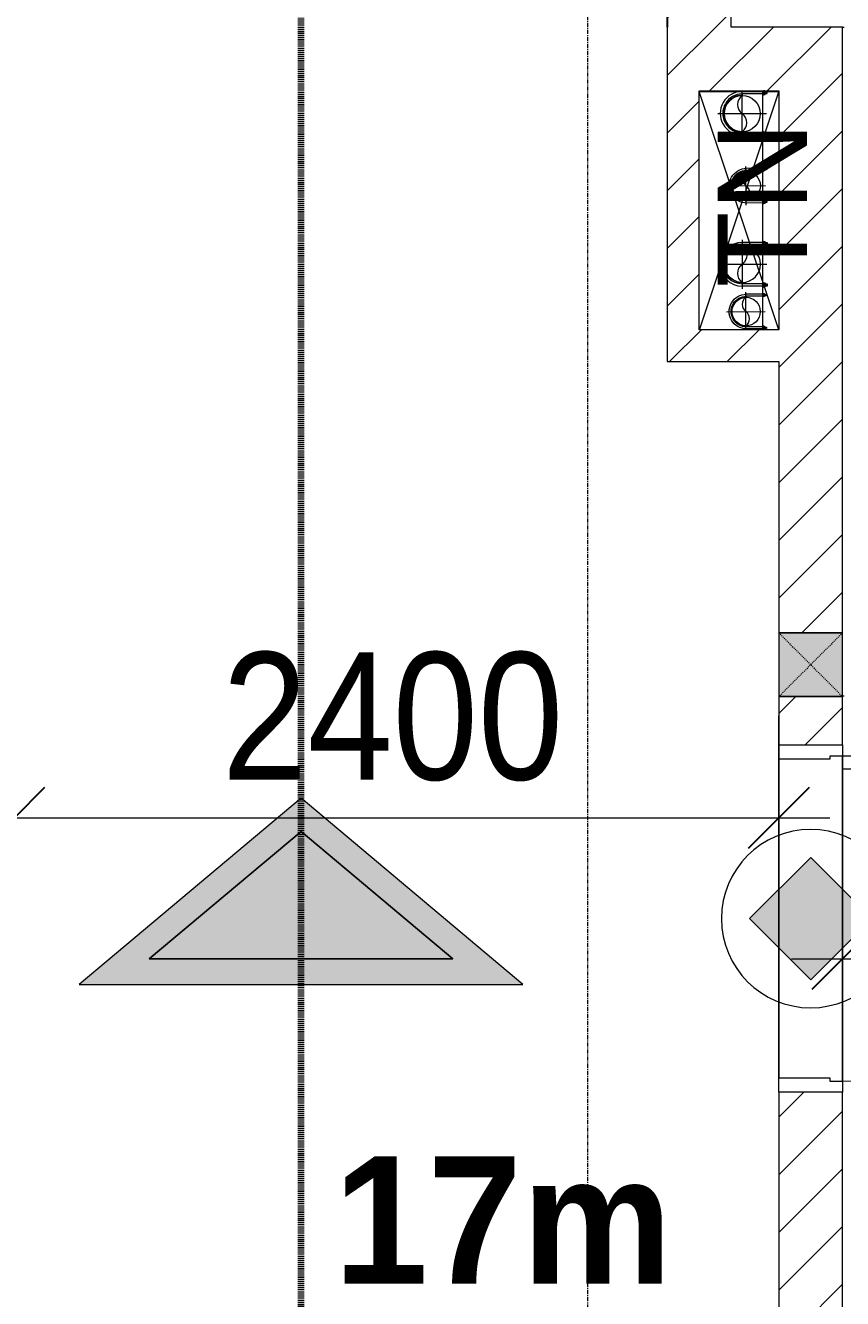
# Model space of a CAD drawing. Header units: millimetres. Extents: x 962 to 241049, y -15958 to 84407.
# Drawn here: x 179666 to 182232, y 54746 to 58742 of the extents above; entities that cross this region are included whole.
import ezdxf

# ---------------------------------------------------------------- set-up
doc = ezdxf.new("R2010")
doc.units = ezdxf.units.MM
for name, pattern in [('1 NÉT CALL OUT', [6, 3, -3]), ('Dash', [6, 3, -3]), ('Grid Line', [22.225, 12.7, -3.175, 3.175, -3.175]), ('IMPORT-CENTER _3_', [10.16, 6.35, -1.27, 1.27, -1.27])]:
    doc.linetypes.add(name, pattern=pattern)
for name, color, linetype, lineweight in [('0-1', 7, 'Continuous', 5), ('0-2', 250, 'Continuous', 9), ('A-ANNO-DIMS', 211, 'Continuous', 9), ('A-ANNO-DIMS-160', 211, 'Continuous', 9), ('A-ANNO-NOTE', 131, 'Continuous', 9), ('A-DETL-3', 90, '1 NÉT CALL OUT', 100), ('A-DETL-GENF-2', 1, 'Continuous', 9), ('A-DOOR-3', 1, 'Continuous', 9), ('A-DOOR-FRAM-1', 1, 'Continuous', 9), ('A-FLOR', 192, 'Continuous', 9), ('A-FLOR-1', 250, 'Continuous', 9), ('A-FLOR-2', 9, 'Continuous', 9), ('A-WALL', 113, 'Continuous', 9), ('A-WALL-3', 113, 'Continuous', 18), ('A-WALL-PATT-2', 111, 'Continuous', 9), ('G-ANNO-TEXT-1', 7, 'Continuous', 9), ('G-ANNO-TEXT-2', 142, 'Continuous', 9), ('G-IMPT', 8, 'Continuous', 9), ('G-IMPT-2', 8, 'IMPORT-CENTER _3_', 9), ('M-EQPM', 50, 'Continuous', 9), ('S-COLS', 52, 'Continuous', 9), ('S-COLS-1', 52, 'Continuous', 5), ('S-COLS-6', 52, 'Continuous', 18), ('S-COLS-7', 52, 'Dash', 9), ('S-COLS-HDLN', 52, 'Dash', 9), ('S-GRID-1', 1, 'Grid Line', 9)]:
    doc.layers.add(name, color=color, linetype=linetype, lineweight=lineweight)
doc.styles.add('Arial_10', font='arial_0.ttf', dxfattribs={"height": 280})
doc.styles.add('Arial_12', font='arial_0.ttf', dxfattribs={"width": 0.95, "height": 400})
doc.styles.add('UTM Avo', font='UTM Avo.ttf', dxfattribs={"width": 0.9, "height": 400})
doc.dimstyles.new('1_Dim_chi_tiet_2_5', dxfattribs={"dimscale": 304.8, "dimtxt": 399.720379, "dimasz": 0.629921, "dimexe": 0.524934, "dimexo": 0.0625, "dimgap": 0.052493, "dimtad": 1, "dimdec": 0, "dimrnd": 5, "dimzin": 0, "dimdsep": 46, "dimtxsty": 'UTM Avo', "dimblk1": 'OBLIQUE', "dimblk2": 'OBLIQUE', "dimsah": 1, "dimcen": 0.09, "dimdle": 0.524934, "dimazin": 0, "dimtfac": 1, "dimtdec": 4, "dimtix": 1, "dimtmove": 0, "dimatfit": 3, "dimfxl": 1.049869, "dimfxlon": 1, "dimtvp": 1, "dimtolj": 1, "dimtzin": 0, "dimarcsym": 2})
doc.dimstyles.new('1_Dim_chi_tiet_2_5_1', dxfattribs={"dimscale": 304.8, "dimtxt": 399.720379, "dimasz": 0.629921, "dimexe": 0.524934, "dimexo": 0.0625, "dimgap": 0.052493, "dimtad": 1, "dimdec": 0, "dimrnd": 5, "dimzin": 0, "dimdsep": 46, "dimtxsty": 'UTM Avo', "dimblk1": 'OBLIQUE', "dimblk2": 'OBLIQUE', "dimsah": 1, "dimcen": 0.09, "dimdle": 0.524934, "dimazin": 0, "dimtfac": 1, "dimtdec": 4, "dimtix": 1, "dimtmove": 0, "dimatfit": 3, "dimfxl": 1.049869, "dimfxlon": 1, "dimtvp": 1, "dimtolj": 1, "dimtzin": 0, "dimarcsym": 2})
pattern_1 = [(45, (63179.03, 0), (-90.50967, 90.50967), [])]

# ---------------------------------------------------------------- blocks, each defined once
blk = doc.blocks.new('NCV_TKTC_KET CAU_rvt-1-TKCS_MB TẦNG 1')
at = {"layer": 'A-FLOR-1'}
blk.add_line((118602.5, 58534.9), (118852.5, 58534.9), dxfattribs=at)
blk = doc.blocks.new('NCV_TKTC_TANG 1_rvt-1-TKCS_MB TẦNG 1')
at = {"layer": 'A-FLOR-2'}
for p, q in [((119052.5, 58736.9), (119057.6, 58736.9)), ((119057.6, 56636.9), (119052.5, 56636.9)), ((118852.5, 56438.3), (118852.5, 55438.3)), ((119052.5, 56448.3), (119052.5, 55428.3)), ((119052.5, 55428.3), (119052.5, 56448.3))]:
    blk.add_line(p, q, dxfattribs=at)
blk = doc.blocks.new('TKTC_XREF_251221_MB TANG 1 - TKTC_XREF_260130_MB TANG 1_dwg_CUM U_DN100-V193-TKCS_MB TẦNG 1')
at = {"layer": 'G-IMPT'}
blk.add_hatch(color=256, dxfattribs=at).paths.add_polyline_path([(0, -61), (0, -57), (14.8, -55.1), (28.5, -49.4), (40.3, -40.3), (49.4, -28.5), (55.1, -14.8), (57, 0), (55.1, 14.8), (49.4, 28.5), (40.3, 40.3), (28.5, 49.4), (14.8, 55.1), (0, 57), (0, 61), (15.8, 58.9), (30.5, 52.8), (43.1, 43.1), (52.8, 30.5), (58.9, 15.8), (61, 0), (58.9, -15.8), (52.8, -30.5), (43.1, -43.1), (30.5, -52.8), (15.8, -58.9)])
for p, q in [((-79.1, 66.6), (-79.1, 63.4)), ((-76.6, 66.6), (-76.6, 63.4)), ((-74.6, 66.6), (-74.6, 63.4)), ((-72.7, 69.3), (-72.7, 60.7)), ((-66.9, 67.9), (-71.7, 67.9)), ((-66.9, 62.1), (-71.7, 62.1)), ((-65, 69), (0, 69)), ((-79.1, -63.4), (-79.1, -66.6)), ((-76.6, -63.4), (-76.6, -66.6)), ((-74.6, -63.4), (-74.6, -66.6)), ((-72.7, -60.7), (-72.7, -69.3)), ((-66.9, -62.1), (-71.7, -62.1)), ((-66.9, -67.9), (-71.7, -67.9)), ((-66.9, -72.7), (-66.9, -70.8)), ((-65, -69), (0, -69))]:
    blk.add_line(p, q, dxfattribs=at)
at = {"layer": 'G-IMPT', "flags": 128}
for points in [[(-72.7, 67.6), (-78.1, 67.6), (-78.1, 62.4), (-72.7, 62.4)], [(-71.7, 59.2), (-66.9, 59.2), (-66.9, 70.8), (-71.7, 70.8)], [(-66.9, 70.8), (-66.9, 72.7), (-65, 72.7), (-65, 57.3), (-66.9, 57.3), (-66.9, 59.2)], [(-65, 61), (0, 61), (0, 57)], [(-72.7, -62.4), (-78.1, -62.4), (-78.1, -67.6), (-72.7, -67.6)], [(-71.7, -70.8), (-66.9, -70.8), (-66.9, -59.2), (-71.7, -59.2)], [(-66.9, -59.2), (-66.9, -57.3), (-65, -57.3), (-65, -72.6)], [(-65, -61), (0, -61), (0, -57)]]:
    blk.add_lwpolyline(points, dxfattribs=at)
at = {"layer": 'G-IMPT'}
for centre, radius, start, end in [((-78.1, 66.6), 0.96, 90, 180), ((-78.1, 63.4), 0.96, 180, 270), ((-71.1, 69.3), 1.56, 112.6199, 247.3801), ((-67.9, 65), 4.8, 143.1301, 216.8699), ((-71.1, 60.7), 1.56, 112.6199, 247.3801), ((0, 0), 69, 270, 90), ((0, 0), 61, 270, 90), ((0, 0), 57, 270, 90), ((-78.1, -63.4), 0.96, 90, 180), ((-78.1, -66.6), 0.96, 180, 270), ((-71.1, -60.7), 1.56, 112.6199, 247.3801), ((-67.9, -65), 4.8, 143.1301, 216.8699), ((-71.1, -69.3), 1.56, 112.6199, 247.3801)]:
    blk.add_arc(centre, radius, start, end, dxfattribs=at)
blk = doc.blocks.new('TKTC_XREF_251221_MB TANG 1 - TKTC_XREF_260130_MB TANG 1_dwg_$cc-V194-TKCS_MB TẦNG 1')
at = {"layer": 'G-IMPT'}
blk.add_circle((0, 0), 0.5, dxfattribs=at)
for centre, radius, start, end in [((0, 0), 0.5, 90, 270), ((0.188, 0.25), 0.313, 126.8699, 233.1301), ((-0.188, -0.25), 0.313, 306.8699, 53.1301)]:
    blk.add_arc(centre, radius, start, end, dxfattribs=at)
at = {"layer": 'G-IMPT-2'}
for p, q in [((0, -0.633), (0, 0.673)), ((-0.673, 0), (0.673, 0))]:
    blk.add_line(p, q, dxfattribs=at)
blk = doc.blocks.new('TKTC_XREF_251221_MB TANG 1 - TKTC_XREF_260130_MB TANG 1_dwg_$cc-4202122-TKCS_MB TẦNG 1')
at = {"layer": 'G-IMPT'}
blk.add_circle((0, 0), 0.5, dxfattribs=at)
for centre, radius, start, end in [((0, 0), 0.5, 90, 270), ((0.188, 0.25), 0.313, 126.8699, 233.1301), ((-0.188, -0.25), 0.313, 306.8699, 53.1301)]:
    blk.add_arc(centre, radius, start, end, dxfattribs=at)
at = {"layer": 'G-IMPT-2'}
for p, q in [((0, -0.673), (0, 0.673)), ((-0.673, 0), (0.673, 0))]:
    blk.add_line(p, q, dxfattribs=at)
blk = doc.blocks.new('TKTC_XREF_251221_MB TANG 1 - TKTC_XREF_260130_MB TANG 1_dwg_CUM U_DN100-4202112-TKCS_MB TẦNG 1')
at = {"layer": 'G-IMPT'}
blk.add_hatch(color=256, dxfattribs=at).paths.add_polyline_path([(0, 61), (0, 57), (14.8, 55.1), (28.5, 49.4), (40.3, 40.3), (49.4, 28.5), (55.1, 14.8), (57, 0), (55.1, -14.8), (49.4, -28.5), (40.3, -40.3), (28.5, -49.4), (14.8, -55.1), (0, -57), (0, -61), (15.8, -58.9), (30.5, -52.8), (43.1, -43.1), (52.8, -30.5), (59.7, -9.6), (61, 0), (58.9, 15.8), (52.8, 30.5), (43.1, 43.1), (30.5, 52.8), (15.8, 58.9)])
for p, q in [((-79.1, 66.6), (-79.1, 63.4)), ((-76.6, 66.6), (-76.6, 63.4)), ((-74.6, 66.6), (-74.6, 63.4)), ((-72.7, 69.3), (-72.7, 60.7)), ((-66.9, 67.9), (-71.7, 67.9)), ((-66.9, 62.1), (-71.7, 62.1)), ((-65, 69), (0, 69)), ((-79.1, -63.4), (-79.1, -66.6)), ((-76.6, -63.4), (-76.6, -66.6)), ((-74.6, -63.4), (-74.6, -66.6)), ((-72.7, -60.7), (-72.7, -69.3)), ((-66.9, -62.1), (-71.7, -62.1)), ((-66.9, -67.9), (-71.7, -67.9)), ((-65, -69), (0, -69))]:
    blk.add_line(p, q, dxfattribs=at)
at = {"layer": 'G-IMPT', "flags": 128}
for points in [[(-72.7, 67.6), (-78.1, 67.6), (-78.1, 62.4), (-72.7, 62.4)], [(-71.7, 59.2), (-66.9, 59.2), (-66.9, 70.8), (-71.7, 70.8)], [(-66.9, 70.8), (-66.9, 72.7), (-65, 72.7), (-65, 57.3), (-66.9, 57.3), (-66.9, 59.2)], [(-65, 61), (0, 61), (0, 57)], [(-72.7, -62.4), (-78.1, -62.4), (-78.1, -67.6), (-72.7, -67.6)], [(-71.7, -70.8), (-66.9, -70.8), (-66.9, -59.2), (-71.7, -59.2)], [(-66.9, -59.2), (-66.9, -57.3), (-65, -57.3), (-65, -72.7), (-66.9, -72.7), (-66.9, -70.8)], [(-65, -61), (0, -61), (0, -57)]]:
    blk.add_lwpolyline(points, dxfattribs=at)
at = {"layer": 'G-IMPT'}
for centre, radius, start, end in [((-78.1, 66.6), 0.96, 90, 180), ((-78.1, 63.4), 0.96, 180, 270), ((-71.1, 69.3), 1.56, 112.6199, 247.3801), ((-67.9, 65), 4.8, 143.1301, 216.8699), ((-71.1, 60.7), 1.56, 112.6199, 247.3801), ((0, 0), 69, 270, 90), ((0, 0), 61, 270, 90), ((0, 0), 57, 270, 90), ((-78.1, -63.4), 0.96, 90, 180), ((-78.1, -66.6), 0.96, 180, 270), ((-71.1, -60.7), 1.56, 112.6199, 247.3801), ((-67.9, -65), 4.8, 143.1301, 216.8699), ((-71.1, -69.3), 1.56, 112.6199, 247.3801)]:
    blk.add_arc(centre, radius, start, end, dxfattribs=at)
blk = doc.blocks.new('TKTC_XREF_251221_MB TANG 1 - TKTC_XREF_260130_MB TANG 1_dwg_CUM U_DN100-V195-TKCS_MB TẦNG 1')
at = {"layer": 'G-IMPT'}
blk.add_hatch(color=256, dxfattribs=at).paths.add_polyline_path([(0, 61), (0, 57), (14.8, 55.1), (28.5, 49.4), (40.3, 40.3), (49.4, 28.5), (55.1, 14.8), (57, 0), (55.1, -14.8), (49.4, -28.5), (40.3, -40.3), (28.5, -49.4), (14.8, -55.1), (0, -57), (0, -61), (15.8, -58.9), (30.5, -52.8), (43.1, -43.1), (52.8, -30.5), (58.9, -15.8), (61, 0), (58.9, 15.8), (52.8, 30.5), (43.1, 43.1), (30.5, 52.8), (15.8, 58.9)])
for p, q in [((-79.1, 66.6), (-79.1, 63.4)), ((-76.6, 66.6), (-76.6, 63.4)), ((-74.6, 66.6), (-74.6, 63.4)), ((-72.7, 69.3), (-72.7, 60.7)), ((-66.9, 67.9), (-71.7, 67.9)), ((-66.9, 62.1), (-71.7, 62.1)), ((-65, 69), (0, 69)), ((-79.1, -63.4), (-79.1, -66.6)), ((-76.6, -63.4), (-76.6, -66.6)), ((-74.6, -63.4), (-74.6, -66.6)), ((-72.7, -60.7), (-72.7, -69.3)), ((-66.9, -62.1), (-71.7, -62.1)), ((-66.9, -67.9), (-71.7, -67.9)), ((-65, -69), (0, -69))]:
    blk.add_line(p, q, dxfattribs=at)
at = {"layer": 'G-IMPT', "flags": 128}
for points in [[(-72.7, 67.6), (-78.1, 67.6), (-78.1, 62.4), (-72.7, 62.4)], [(-71.7, 59.2), (-66.9, 59.2), (-66.9, 70.8), (-71.7, 70.8)], [(-66.9, 70.8), (-66.9, 72.7), (-65, 72.7), (-65, 57.3), (-66.9, 57.3), (-66.9, 59.2)], [(-65, 61), (0, 61), (0, 57)], [(-72.7, -62.4), (-78.1, -62.4), (-78.1, -67.6), (-72.7, -67.6)], [(-71.7, -70.8), (-66.9, -70.8), (-66.9, -59.2), (-71.7, -59.2)], [(-66.9, -59.2), (-66.9, -57.3), (-65, -57.3), (-65, -70.6)], [(-65, -61), (0, -61), (0, -57)]]:
    blk.add_lwpolyline(points, dxfattribs=at)
at = {"layer": 'G-IMPT'}
for centre, radius, start, end in [((-78.1, 66.6), 0.96, 90, 180), ((-78.1, 63.4), 0.96, 180, 270), ((-71.1, 69.3), 1.56, 112.6199, 247.3801), ((-67.9, 65), 4.8, 143.1301, 216.8699), ((-71.1, 60.7), 1.56, 112.6199, 247.3801), ((0, 0), 69, 270, 90), ((0, 0), 61, 270, 90), ((0, 0), 57, 270, 90), ((-78.1, -63.4), 0.96, 90, 180), ((-78.1, -66.6), 0.96, 180, 270), ((-71.1, -60.7), 1.56, 112.6199, 247.3801), ((-67.9, -65), 4.8, 143.1301, 216.8699), ((-71.1, -69.3), 1.56, 112.6199, 247.3801)]:
    blk.add_arc(centre, radius, start, end, dxfattribs=at)
blk = doc.blocks.new('TKTC_XREF_251221_MB TANG 1 - TKTC_XREF_260130_MB TANG 1_dwg_$cc-V196-TKCS_MB TẦNG 1')
at = {"layer": 'G-IMPT'}
blk.add_circle((0, 0), 0.5, dxfattribs=at)
for centre, radius, start, end in [((0, 0), 0.5, 90, 270), ((0.188, 0.25), 0.313, 126.8699, 233.1301), ((-0.188, -0.25), 0.313, 306.8699, 53.1301)]:
    blk.add_arc(centre, radius, start, end, dxfattribs=at)
at = {"layer": 'G-IMPT-2'}
for p, q in [((0, -0.673), (0, 0.628)), ((-0.673, 0), (0.673, 0))]:
    blk.add_line(p, q, dxfattribs=at)
blk = doc.blocks.new('TKTC_XREF_251221_MB TANG 1 - TKTC_XREF_260130_MB TANG 1_dwg_CUM U_DN100-4202115-TKCS_MB TẦNG 1')
at = {"layer": 'G-IMPT'}
blk.add_hatch(color=256, dxfattribs=at).paths.add_polyline_path([(0, -61), (0, -57), (14.8, -55.1), (28.5, -49.4), (40.3, -40.3), (49.4, -28.5), (55.1, -14.8), (57, 0), (55.1, 14.8), (49.4, 28.5), (40.3, 40.3), (28.5, 49.4), (14.8, 55.1), (0, 57), (0, 61), (15.8, 58.9), (30.5, 52.8), (43.1, 43.1), (52.8, 30.5), (58.9, 15.8), (61, 0), (58.9, -15.8), (52.8, -30.5), (43.1, -43.1), (30.5, -52.8), (15.8, -58.9)])
for p, q in [((-79.1, 66.6), (-79.1, 63.4)), ((-76.6, 66.6), (-76.6, 63.4)), ((-74.6, 66.6), (-74.6, 63.4)), ((-72.7, 69.3), (-72.7, 60.7)), ((-66.9, 67.9), (-71.7, 67.9)), ((-66.9, 62.1), (-71.7, 62.1)), ((-65, 69), (0, 69)), ((-79.1, -63.4), (-79.1, -66.6)), ((-76.6, -63.4), (-76.6, -66.6)), ((-74.6, -63.4), (-74.6, -66.6)), ((-72.7, -60.7), (-72.7, -69.3)), ((-66.9, -62.1), (-71.7, -62.1)), ((-66.9, -67.9), (-71.7, -67.9)), ((-65, -69), (0, -69))]:
    blk.add_line(p, q, dxfattribs=at)
at = {"layer": 'G-IMPT', "flags": 128}
for points in [[(-72.7, 67.6), (-78.1, 67.6), (-78.1, 62.4), (-72.7, 62.4)], [(-71.7, 59.2), (-66.9, 59.2), (-66.9, 70.8), (-71.7, 70.8)], [(-66.9, 70.8), (-66.9, 72.7), (-65, 72.7), (-65, 57.3), (-66.9, 57.3), (-66.9, 59.2)], [(-65, 61), (0, 61), (0, 57)], [(-72.7, -62.4), (-78.1, -62.4), (-78.1, -67.6), (-72.7, -67.6)], [(-71.7, -70.8), (-66.9, -70.8), (-66.9, -59.2), (-71.7, -59.2)], [(-66.9, -59.2), (-66.9, -57.3), (-65, -57.3), (-65, -72.7), (-66.9, -72.7), (-66.9, -70.8)], [(-65, -61), (0, -61), (0, -57)]]:
    blk.add_lwpolyline(points, dxfattribs=at)
at = {"layer": 'G-IMPT'}
for centre, radius, start, end in [((-78.1, 66.6), 0.96, 90, 180), ((-78.1, 63.4), 0.96, 180, 270), ((-71.1, 69.3), 1.56, 112.6199, 247.3801), ((-67.9, 65), 4.8, 143.1301, 216.8699), ((-71.1, 60.7), 1.56, 112.6199, 247.3801), ((0, 0), 69, 270, 90), ((0, 0), 61, 270, 90), ((0, 0), 57, 270, 90), ((-78.1, -63.4), 0.96, 90, 180), ((-78.1, -66.6), 0.96, 180, 270), ((-71.1, -60.7), 1.56, 112.6199, 247.3801), ((-67.9, -65), 4.8, 143.1301, 216.8699), ((-71.1, -69.3), 1.56, 112.6199, 247.3801)]:
    blk.add_arc(centre, radius, start, end, dxfattribs=at)
blk = doc.blocks.new('TKTC_XREF_251221_MB TANG 1 - TKTC_XREF_260130_MB TANG 1_dwg_$cc-4202118-TKCS_MB TẦNG 1')
at = {"layer": 'G-IMPT'}
blk.add_circle((0, 0), 0.5, dxfattribs=at)
for centre, radius, start, end in [((0, 0), 0.5, 90, 270), ((0.188, 0.25), 0.313, 126.8699, 233.1301), ((-0.188, -0.25), 0.313, 306.8699, 53.1301)]:
    blk.add_arc(centre, radius, start, end, dxfattribs=at)
at = {"layer": 'G-IMPT-2'}
for p, q in [((0, -0.673), (0, 0.673)), ((-0.673, 0), (0.673, 0))]:
    blk.add_line(p, q, dxfattribs=at)
blk = doc.blocks.new('TKTC_XREF_251221_MB TANG 1 - TKTC_XREF_260130_MB TANG 1_dwg-4202109-TKCS_MB TẦNG 1')
at = {"layer": 'G-IMPT'}
for p, q in [((-84349, -343559.7), (-84349, -342810.1)), ((-84299.2, -342810.1), (-84299.2, -343559.7))]:
    blk.add_line(p, q, dxfattribs=at)
for name, p, xscale, yscale, zscale, rotation in [('TKTC_XREF_251221_MB TANG 1 - TKTC_XREF_260130_MB TANG 1_dwg_$cc-V196-TKCS_MB TẦNG 1', (-84414.3, -342881.5), 113.7150000000091, 113.7150000000091, 113.7150000000091, 359.9990086636432), ('TKTC_XREF_251221_MB TANG 1 - TKTC_XREF_260130_MB TANG 1_dwg_CUM U_DN100-V195-TKCS_MB TẦNG 1', (-84414.3, -342880.6), 0.9975000000000005, 0.9975000000000005, 0.9975000000000005, 180.000991338195), ('TKTC_XREF_251221_MB TANG 1 - TKTC_XREF_260130_MB TANG 1_dwg_$cc-4202118-TKCS_MB TẦNG 1', (-84402, -343107.7), 90.00000000005107, 90.00000000005107, 90.00000000005107, 0.3740267799372842), ('TKTC_XREF_251221_MB TANG 1 - TKTC_XREF_260130_MB TANG 1_dwg_CUM U_DN100-4202112-TKCS_MB TẦNG 1', (-84413.8, -343354.4), 0.9974999999999965, 0.9974999999999965, 0.9974999999999965, 180.0009913385626), ('TKTC_XREF_251221_MB TANG 1 - TKTC_XREF_260130_MB TANG 1_dwg_$cc-V194-TKCS_MB TẦNG 1', (-84402.6, -343502.7), 90.00000000005107, 90.00000000005107, 90.00000000005107, 0.3740267799372842)]:
    blk.add_blockref(name, p, dxfattribs=dict(xscale=xscale, yscale=yscale, zscale=zscale, rotation=rotation))
at = {"extrusion": (0, 0, -1)}
for name, p, xscale, yscale, zscale, rotation in [('TKTC_XREF_251221_MB TANG 1 - TKTC_XREF_260130_MB TANG 1_dwg_CUM U_DN100-4202115-TKCS_MB TẦNG 1', (84400.1, -343107.7), 0.7894736842105242, 0.7894736842105242, -0.7894736842105242, 359.6259732184666), ('TKTC_XREF_251221_MB TANG 1 - TKTC_XREF_260130_MB TANG 1_dwg_$cc-4202122-TKCS_MB TẦNG 1', (84413.8, -343354.4), 113.7150000000092, 113.7150000000092, -113.7150000000092, 179.9990086636432), ('TKTC_XREF_251221_MB TANG 1 - TKTC_XREF_260130_MB TANG 1_dwg_CUM U_DN100-V193-TKCS_MB TẦNG 1', (84400.7, -343502.7), 0.7894736842105242, 0.7894736842105242, -0.7894736842105242, 359.6259732184666)]:
    blk.add_blockref(name, p, dxfattribs=dict(at, xscale=xscale, yscale=yscale, zscale=zscale, rotation=rotation))
blk = doc.blocks.new('TKTC_XREF_251221_MB TANG 1 - TKTC_XREF_251221_MB TANG 1-2038492-TKCS_MB TẦNG 1')
blk.add_blockref('TKTC_XREF_251221_MB TANG 1 - TKTC_XREF_260130_MB TANG 1_dwg-4202109-TKCS_MB TẦNG 1', (169499.1, 384109.7))
blk = doc.blocks.new('FD_05 - FD_05-1000x2200mm-835433-TKCS_MB TẦNG 1')
at = {"layer": 'A-DETL-GENF-2'}
for p, q in [((510, -100), (470, -100)), ((470, -100), (470, -1120)), ((510, -1120), (510, -100)), ((470, -1120), (510, -1120))]:
    blk.add_line(p, q, dxfattribs=at)
blk.add_arc((510, -100), 1020, 180, 267.7525, dxfattribs=at)
at = {"layer": 'A-DOOR-FRAM-1'}
for p, q in [((-545, 100), (-500, 100)), ((-545, -100), (-545, 100)), ((-500, 100), (-500, -60)), ((500, 100), (545, 100)), ((500, -60), (500, 100)), ((545, 100), (545, -100)), ((-500, -60), (-510, -60)), ((-510, -60), (-510, -100)), ((510, -60), (500, -60)), ((510, -100), (510, -60)), ((-510, -100), (-545, -100)), ((545, -100), (510, -100))]:
    blk.add_line(p, q, dxfattribs=at)
blk = doc.blocks.new('G1_SOF - BO TRU - 200x200-3051103-TKCS_MB TẦNG 1')
at = {"layer": 'S-COLS-HDLN'}
for p, q in [((-100, -100), (100, 100)), ((100, -100), (-100, 100))]:
    blk.add_line(p, q, dxfattribs=at)
blk = doc.blocks.new('DIMBLOCK151-TKCS_MB TẦNG 1')
at = {"layer": 'A-ANNO-DIMS-160'}
for p, q in [((179631.6, 56574.8), (179631.6, 56094.8)), ((179631.6, 56254.8), (179631.6, 56574.8)), ((182031.5, 56574.8), (182031.5, 56094.8)), ((182031.5, 56254.8), (182031.5, 56574.8)), ((179471.6, 56254.8), (182191.5, 56254.8))]:
    blk.add_line(p, q, dxfattribs=at)
at = {"layer": 'A-ANNO-DIMS-160', "lineweight": 25}
for p, q in [((179631.6, 56254.8), (179727.6, 56350.8)), ((182031.5, 56254.8), (182127.5, 56350.8)), ((179631.6, 56254.8), (179535.6, 56158.8)), ((182031.5, 56254.8), (181935.5, 56158.8))]:
    blk.add_line(p, q, dxfattribs=at)
at = {"layer": 'A-ANNO-DIMS-160', "color": 0, "insert": (180283.8, 56774.4), "char_height": 400, "width": 1314.636, "attachment_point": 1, "line_spacing_factor": 1.110334, "style": 'UTM Avo'}
blk.add_mtext('2400', dxfattribs=at)
blk = doc.blocks.new('_Oblique')
at = {"color": 0, "linetype": 'ByBlock', "lineweight": -2}
blk.add_line((-0.5, -0.5), (0.5, 0.5), dxfattribs=at)
blk = doc.blocks.new('HDNDCT_GHI CHÚ CỬA CHỐNG CHÁY EI30 - HDNDCT_GHI CHÚ CỬA CHỐNG CHÁY EI30-2461928-TKCS_MB TẦNG 1')
at = {"layer": 'A-ANNO-NOTE'}
blk.add_hatch(color=256, dxfattribs=at).paths.add_polyline_path([(-1.2, 0), (0, 1.2), (1.2, 0), (0, -1.2)])
for p, q in [((0, 1.2), (-1.2, 0)), ((1.2, 0), (0, 1.2)), ((-1.2, 0), (0, -1.2)), ((0, -1.2), (1.2, 0))]:
    blk.add_line(p, q, dxfattribs=at)
for start, end in [(360, 180), (180, 360)]:
    blk.add_arc((0, 0), 1.75, start, end, dxfattribs=at)
blk = doc.blocks.new('HDNDCT_MŨI TÊN THOÁT HIỂM - HDNDCT_MŨI TÊN THOÁT HIỂM-2437747-TKCS_MB TẦNG 1')
at = {"layer": 'A-ANNO-NOTE'}
h = blk.add_hatch(color=256, dxfattribs=at)
h.paths.add_polyline_path([(-3.153, 0), (0.5, 4.353), (0.5, -4.353)])
h.paths.add_polyline_path([(-2.5, 0), (0, -2.979), (0, 2.979)])
blk.add_hatch(color=256, dxfattribs=at).paths.add_polyline_path([(0, -2.979), (-2.5, 0), (0, 2.979)])
for p, q in [((0.5, 4.353), (-3.153, 0)), ((0.5, -4.353), (0.5, 4.353)), ((-2.5, 0), (0, 2.979)), ((0, 2.979), (-2.5, 0)), ((0, 2.979), (0, -2.979)), ((0, -2.979), (0, 2.979)), ((-3.153, 0), (0.5, -4.353)), ((0, -2.979), (-2.5, 0)), ((-2.5, 0), (0, -2.979))]:
    blk.add_line(p, q, dxfattribs=at)
blk = doc.blocks.new('DIMBLOCK379-TKCS_MB TẦNG 1')
at = {"layer": 'A-ANNO-DIMS-160'}
for p, q in [((182231.5, 56131.9), (182231.5, 55651.9)), ((182231.5, 55811.9), (182231.5, 56131.9)), ((189031.6, 56131.9), (189031.6, 55651.9)), ((189031.6, 55811.9), (189031.6, 56131.9)), ((182071.5, 55811.9), (189191.6, 55811.9))]:
    blk.add_line(p, q, dxfattribs=at)
at = {"layer": 'A-ANNO-DIMS-160', "lineweight": 25}
for p, q in [((182231.5, 55811.9), (182327.5, 55907.9)), ((189031.6, 55811.9), (189127.6, 55907.9)), ((182231.5, 55811.9), (182135.5, 55715.9)), ((189031.6, 55811.9), (188935.6, 55715.9))]:
    blk.add_line(p, q, dxfattribs=at)
at = {"layer": 'A-ANNO-DIMS-160', "color": 0, "insert": (185083.8, 56331.6), "char_height": 400, "width": 1314.636, "attachment_point": 1, "line_spacing_factor": 1.110334, "style": 'UTM Avo'}
blk.add_mtext('6800', dxfattribs=at)

msp = doc.modelspace()

# ---------------------------------------------------------------- hatches: boundary and pattern name
at = {"layer": 'A-WALL-PATT-2'}
h = msp.add_hatch(dxfattribs=at)
h.set_pattern_fill('FP_1', color=256, style=0, pattern_type=2)
h.set_pattern_definition(pattern_1)
h.paths.add_polyline_path([(181881.6, 58736.9), (181881.6, 61636.9), (181681.6, 61636.9), (181681.6, 58736.9)])
h = msp.add_hatch(dxfattribs=at)
h.set_pattern_fill('FP_1', color=256, style=0, pattern_type=2)
h.set_pattern_definition(pattern_1)
h.paths.add_polyline_path([(182231.5, 58536.9), (182231.5, 58736.9), (181681.5, 58736.9), (181681.5, 58536.9), (182163.4, 58536.9)])
h = msp.add_hatch(dxfattribs=at)
h.set_pattern_fill('FP_1', color=256, style=0, pattern_type=2)
h.set_pattern_definition(pattern_1)
h.paths.add_polyline_path([(181781.5, 57786.9), (181781.5, 58536.9), (181681.5, 58536.6), (181681.5, 57786.9), (181760.4, 57786.9)])
h = msp.add_hatch(dxfattribs=at)
h.set_pattern_fill('FP_1', color=256, style=0, pattern_type=2)
h.set_pattern_definition(pattern_1)
h.paths.add_polyline_path([(182231.5, 57686.9), (182231.5, 58536.9), (182031.5, 58536.6), (182031.5, 57686.9), (182163.4, 57686.9)])
h = msp.add_hatch(dxfattribs=at)
h.set_pattern_fill('FP_1', color=256, style=0, pattern_type=2)
h.set_pattern_definition(pattern_1)
h.paths.add_polyline_path([(181760.4, 57686.9), (182031.5, 57686.9), (182031.5, 57786.9), (181681.5, 57786.9), (181681.5, 57686.9)])
h = msp.add_hatch(dxfattribs=at)
h.set_pattern_fill('FP_1', color=256, style=0, pattern_type=2)
h.set_pattern_definition(pattern_1)
h.paths.add_polyline_path([(182231.5, 53636.9), (182231.5, 55393.3), (182031.5, 55393.3), (182031.5, 53636.9), (182163.4, 53636.9)])
h.paths.add_polyline_path([(182231.5, 56483.3), (182231.5, 56635.3), (182031.5, 56635.3), (182031.5, 56483.3), (182163.4, 56483.3)])
h.paths.add_polyline_path([(182163.4, 56835.3), (182231.5, 56835.3), (182231.5, 57686.9), (182031.5, 57686.9), (182031.5, 56835.3)])
at = {"layer": 'S-COLS-1'}
msp.add_hatch(color=256, dxfattribs=at).paths.add_polyline_path([(182231.5, 56635.3), (182231.5, 56835.3), (182031.5, 56835.3), (182031.5, 56635.3), (182163.4, 56635.3)])

# ---------------------------------------------------------------- linework, layer by layer
at = {"layer": '0-2'}
for p, q in [((182031.3, 57786.9), (181781.5, 58534.9)), ((181781.5, 58534.9), (182031.5, 58534.9)), ((181782.1, 57786.7), (182031.5, 58533.6))]:
    msp.add_line(p, q, dxfattribs=at)
at = {"layer": 'A-DETL-3'}
msp.add_line((180531.6, 54335.3), (180531.6, 71435.3), dxfattribs=at)
at = {"layer": 'A-FLOR'}
msp.add_line((181681.5, 58736.9), (181681.5, 61636.9), dxfattribs=at)
at = {"layer": 'A-WALL'}
for p, q in [((182031.5, 56835.3), (182231.5, 56835.3)), ((182231.5, 56635.3), (182031.5, 56635.3)), ((182031.5, 55438.3), (182031.5, 56438.3)), ((182231.5, 56448.3), (182231.5, 55428.3))]:
    msp.add_line(p, q, dxfattribs=at)
at = {"layer": 'A-WALL-3'}
for p, q in [((181681.6, 61636.9), (181681.6, 58736.9)), ((181881.6, 58736.9), (181881.6, 61636.9)), ((181681.5, 58736.9), (181681.5, 57686.9)), ((182231.5, 58736.9), (181881.6, 58736.9)), ((182231.5, 56835.3), (182231.5, 58736.9)), ((181781.5, 57786.9), (181781.5, 58536.9)), ((181781.5, 58536.9), (182031.5, 58536.9)), ((182031.5, 58536.9), (182031.5, 57786.9)), ((182031.5, 57786.9), (181781.5, 57786.9)), ((181681.5, 57686.9), (182031.5, 57686.9)), ((182031.5, 57686.9), (182031.5, 56835.3)), ((182031.5, 56635.3), (182031.5, 56483.3)), ((182231.5, 56483.3), (182231.5, 56635.3)), ((182031.5, 56483.3), (182231.5, 56483.3)), ((182031.5, 55393.3), (182031.5, 53636.9)), ((182231.5, 55393.3), (182031.5, 55393.3)), ((182231.5, 53636.9), (182231.5, 55393.3))]:
    msp.add_line(p, q, dxfattribs=at)
at = {"layer": 'S-COLS'}
for p, q in [((182231.5, 56835.3), (182031.5, 56835.3)), ((182031.5, 56635.3), (182231.5, 56635.3))]:
    msp.add_line(p, q, dxfattribs=at)
at = {"layer": 'S-COLS-6'}
for p, q in [((182031.5, 56835.3), (182031.5, 56635.3)), ((182231.5, 56635.3), (182231.5, 56835.3))]:
    msp.add_line(p, q, dxfattribs=at)
at = {"layer": 'S-GRID-1'}
msp.add_line((181431.6, 15532), (181431.6, 78459.2), dxfattribs=at)

# ---------------------------------------------------------------- block references
at = {"layer": '0-1'}
for name in ['NCV_TKTC_KET CAU_rvt-1-TKCS_MB TẦNG 1', 'NCV_TKTC_TANG 1_rvt-1-TKCS_MB TẦNG 1']:
    msp.add_blockref(name, (63179, 0), dxfattribs=at)
at = {"layer": 'A-ANNO-NOTE', "xscale": 160, "yscale": 160, "zscale": 160, "rotation": 269.9999999999999}
msp.add_blockref('HDNDCT_MŨI TÊN THOÁT HIỂM - HDNDCT_MŨI TÊN THOÁT HIỂM-2437747-TKCS_MB TẦNG 1', (180531.6, 55811.9), dxfattribs=at)
at = {"layer": 'A-ANNO-NOTE', "xscale": 160, "yscale": 160, "zscale": 160}
msp.add_blockref('HDNDCT_GHI CHÚ CỬA CHỐNG CHÁY EI30 - HDNDCT_GHI CHÚ CỬA CHỐNG CHÁY EI30-2461928-TKCS_MB TẦNG 1', (182131.5, 55938.3), dxfattribs=at)
at = {"layer": 'A-DOOR-3', "rotation": 90.0000000000001}
msp.add_blockref('FD_05 - FD_05-1000x2200mm-835433-TKCS_MB TẦNG 1', (182131.5, 55938.3), dxfattribs=at)
at = {"layer": 'M-EQPM'}
msp.add_blockref('TKTC_XREF_251221_MB TANG 1 - TKTC_XREF_251221_MB TANG 1-2038492-TKCS_MB TẦNG 1', (96831.6, 17236.9), dxfattribs=at)
at = {"layer": 'S-COLS-7', "rotation": 180}
msp.add_blockref('G1_SOF - BO TRU - 200x200-3051103-TKCS_MB TẦNG 1', (182131.5, 56735.3), dxfattribs=at)

# ---------------------------------------------------------------- texts
at = {"layer": 'G-ANNO-TEXT-1', "insert": (181980, 58180.2), "char_height": 280, "width": 624, "attachment_point": 5, "rotation": 90, "line_spacing_factor": 0.936439, "style": 'Arial_10'}
msp.add_mtext('\\pt79.9988,160.0004,239.9992,320.0008,399.9996,480.0012,560,639.9988,720.0004,799.9992,880.0008,959.9996,1040.0012,1120,1199.9988,1280.0004,1359.9992,1440.0008,1519.9996,1600.0012,1680,1759.9988,1840.0004,1919.9992,2000.0008,2079.9996,2160.0012,2240,2319.9988,2400.0004,2479.9992,2560.0008;TN', dxfattribs=at)
at = {"layer": 'G-ANNO-TEXT-2', "insert": (181165.8, 54991.9), "char_height": 400, "width": 1146.08, "attachment_point": 5, "line_spacing_factor": 0.936439, "style": 'Arial_12'}
msp.add_mtext('\\pt1824,3648,5472,7296,9120,10944,12768,14592,16416,18240,20064,21888,23712,25536,27360,29184,31008,32832,34656,36480,38304,40128,41952,43776,45600,47424,49248,51072,52896,54720,56544,58368;{\\fArial|b1|i0|c0|p34;17m}', dxfattribs=at)

# ---------------------------------------------------------------- dimensions: what is measured, and where the dimension line sits
at = {"layer": 'A-ANNO-DIMS'}
for base, p1, p2, dimstyle, override, picture, middle in [((182031.5, 56254.8), (179631.6, 56574.8), (182031.5, 56574.8), '1_Dim_chi_tiet_2_5', {"dimpost": '<>', "dimfxl": 2399.928669}, 'DIMBLOCK151-TKCS_MB TẦNG 1', (180831.6, 56477.8)), ((189031.6, 55811.9), (182231.5, 56131.9), (189031.6, 56131.9), '1_Dim_chi_tiet_2_5_1', {"dimpost": '<>', "dimfxl": 6800.071331}, 'DIMBLOCK379-TKCS_MB TẦNG 1', (185631.6, 56034.9))]:
    dim = msp.add_linear_dim(base=base, p1=p1, p2=p2, dimstyle=dimstyle, override=override, dxfattribs=at)
    dim.commit()
    dim.dimension.update_dxf_attribs({"geometry": picture, "text_midpoint": middle})

doc.saveas('drawing.dxf')
